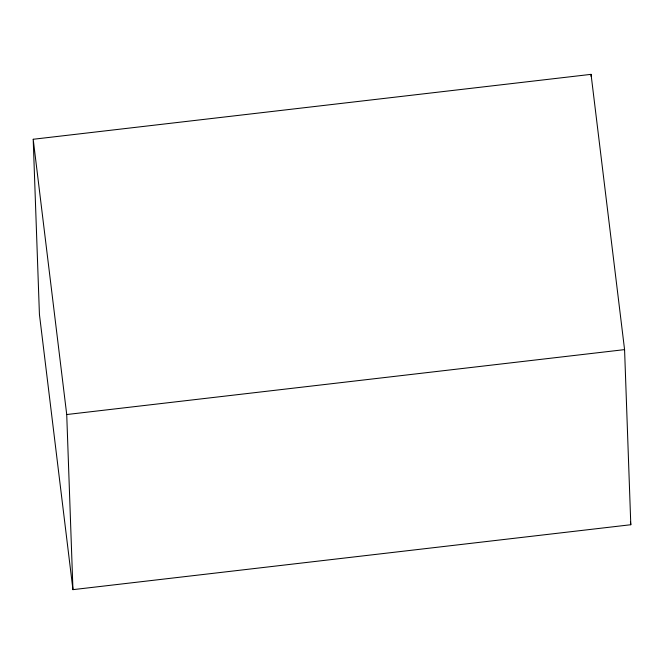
<?xml version="1.0" encoding="UTF-8"?>
<svg xmlns="http://www.w3.org/2000/svg" width="664" height="664" viewBox="0 0 664 664"><rect width="100%" height="100%" fill="white"/><g stroke="black" fill="none" stroke-linecap="round" stroke-linejoin="round"><path stroke-width="1" d="M33.2 139.266L591.051 74.351L624.575 349.621L630.8 524.734L72.949 589.649L39.425 314.379L33.2 139.266L66.724 414.535L72.949 589.649M66.724 414.535L624.575 349.621M630.426 521.655L630.8 524.734M591.051 74.351L591.126 76.426"/></g></svg>
